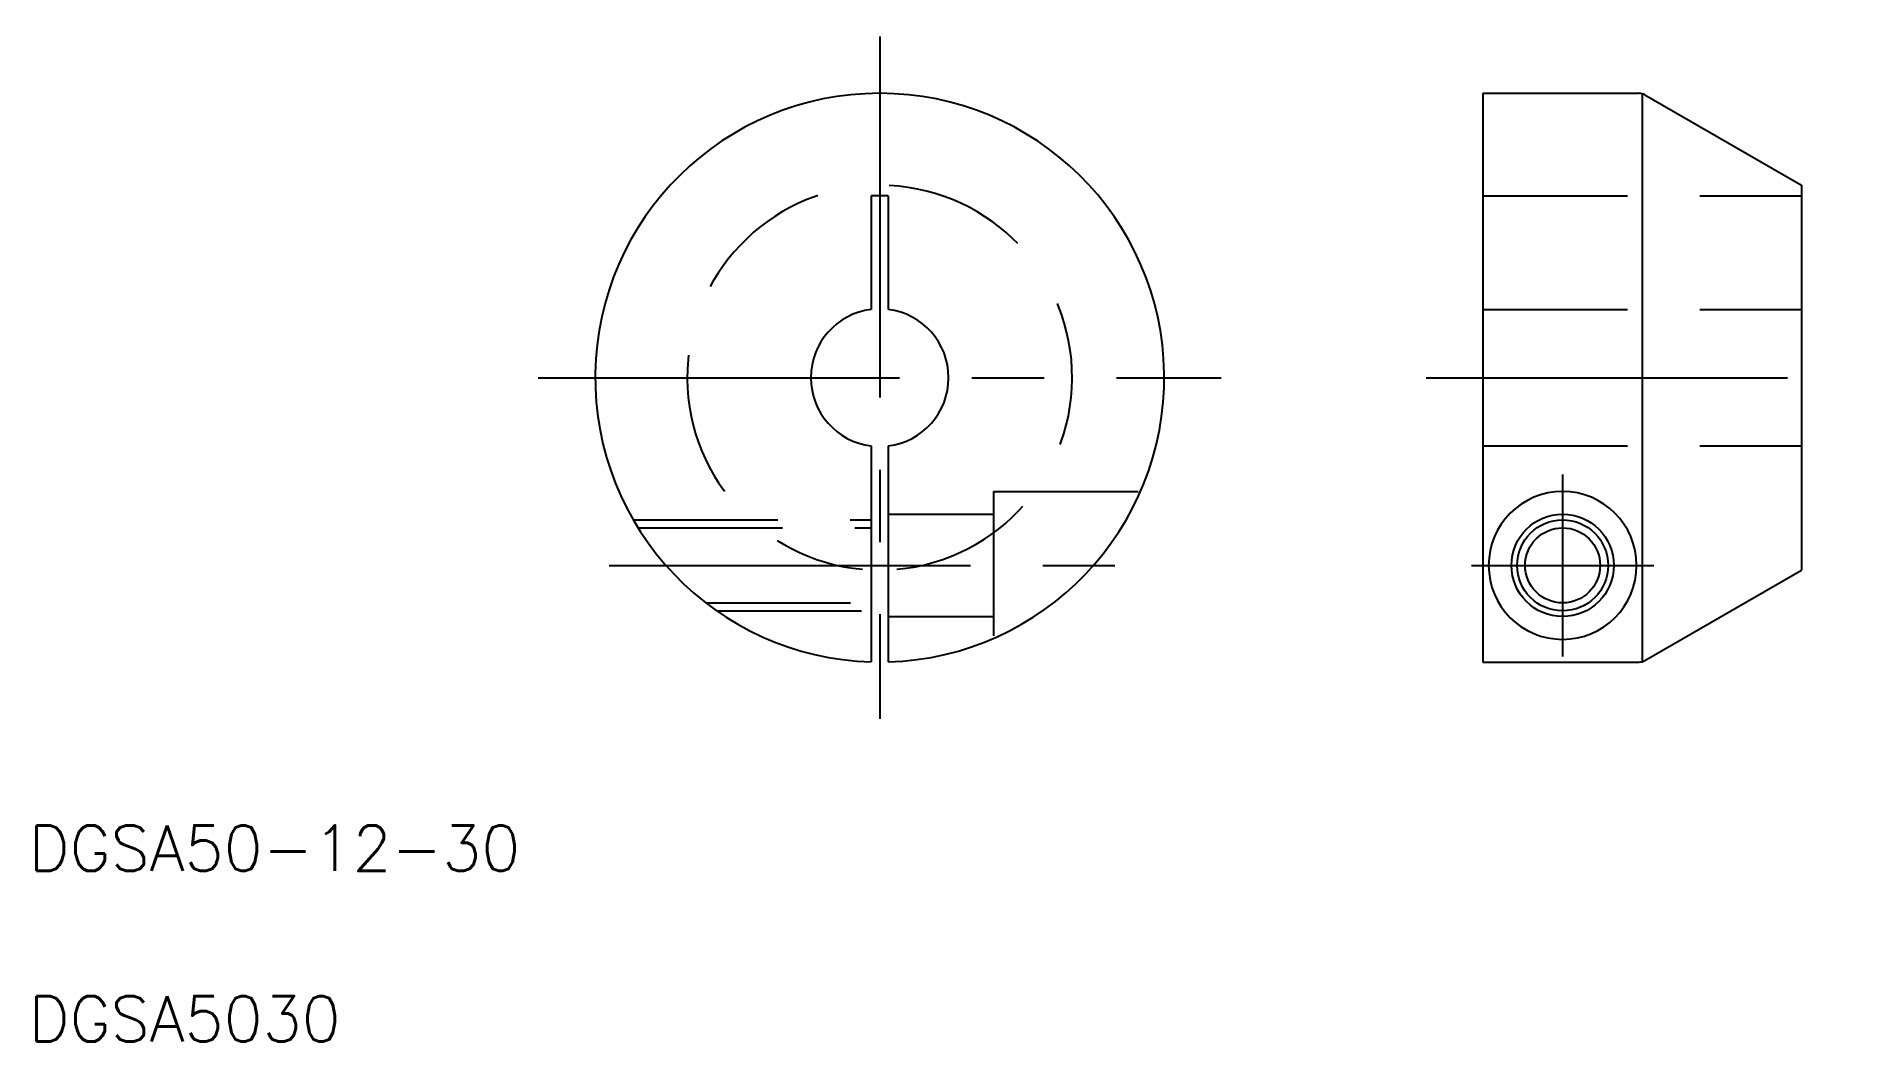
# Model space of a CAD drawing. Extents: x 21 to 181, y 43 to 131.
import ezdxf

# ---------------------------------------------------------------- set-up
doc = ezdxf.new("R2010")
doc.units = 0
doc.linetypes.add('CENTER', pattern=[50.8, 31.75, -6.35, 6.35, -6.35])
doc.linetypes.add('DASHED', pattern=[19.05, 12.7, -6.35])
doc.layers.get('0').update_dxf_attribs({"linetype": 'CONTINUOUS'})
doc.layers.add('CENTER', color=1, linetype='CENTER')
doc.styles.get("Standard").update_dxf_attribs({"font": 'txt.shx'})

msp = doc.modelspace()

# ---------------------------------------------------------------- linework, layer by layer
at = {"color": 7, "linetype": 'CONTINUOUS'}
for p, q in [((148.28, 126.46), (162.01, 126.46)), ((148.28, 126.46), (148.28, 76.46)), ((162.28, 126.42), (162.28, 76.5)), ((162.51, 126.33), (176.28, 118.38)), ((94.53, 117.46), (94.53, 107.46)), ((96.03, 117.46), (94.53, 117.46)), ((96.03, 117.46), (96.03, 107.46)), ((176.28, 118.38), (176.28, 84.54)), ((162.28, 113.94), (162.28, 113.94)), ((162.28, 101.46), (162.28, 101.46)), ((94.53, 95.46), (94.53, 76.47)), ((96.03, 95.46), (96.03, 76.47)), ((162.51, 76.59), (176.28, 84.54)), ((148.28, 76.46), (162.01, 76.46))]:
    msp.add_line(p, q, dxfattribs=at)
at = {"color": 3, "linetype": 'DASHED'}
for p, q in [((148.28, 117.46), (176.28, 117.46)), ((148.28, 107.46), (176.28, 107.46)), ((148.28, 95.46), (176.28, 95.46)), ((105.28, 91.46), (105.28, 78.55)), ((105.28, 91.46), (118.19, 91.46)), ((73.63, 88.96), (94.53, 88.96)), ((74.05, 88.26), (94.53, 88.26)), ((96.03, 89.46), (105.28, 89.46)), ((80.02, 81.66), (94.53, 81.66)), ((80.97, 80.96), (94.53, 80.96)), ((96.03, 80.46), (105.28, 80.46))]:
    msp.add_line(p, q, dxfattribs=at)
at = {"color": 7, "linetype": 'CONTINUOUS'}
for radius in [4.5, 3.3]:
    msp.add_circle((155.28, 84.96), radius, dxfattribs=at)
at = {"color": 3, "linetype": 'CONTINUOUS'}
msp.add_circle((155.28, 84.96), 4, dxfattribs=at)
at = {"color": 7, "linetype": 'CONTINUOUS'}
for centre, radius, start, end in [((95.28, 101.46), 25, 271.7191, 268.2809), ((162.01, 125.46), 1, 60, 90), ((95.28, 101.46), 6.05, 97.125, 262.875), ((95.28, 101.46), 6.05, 277.125, 82.875), ((155.28, 84.96), 6.5, 0, 180), ((155.28, 84.96), 6.5, 180, 360), ((162.01, 77.46), 1, 270, 300)]:
    msp.add_arc(centre, radius, start, end, dxfattribs=at)
at = {"color": 3, "linetype": 'DASHED'}
msp.add_arc((95.28, 101.46), 16.91, 275.0876, 264.9124, dxfattribs=at)
at = {"layer": 'CENTER', "color": 1, "linetype": 'CENTER'}
for p, q in [((95.28, 131.46), (95.28, 71.46)), ((65.28, 101.46), (125.28, 101.46)), ((143.28, 101.46), (181.28, 101.46)), ((155.28, 92.96), (155.28, 76.96)), ((71.5, 84.96), (119.06, 84.96)), ((147.28, 84.96), (163.28, 84.96))]:
    msp.add_line(p, q, dxfattribs=at)

# ---------------------------------------------------------------- texts
at = {"color": 7, "linetype": 'CONTINUOUS'}
for s, p in [('DGSA50-12-30', (20.5, 58.1)), ('DGSA5030', (20.5, 43.1))]:
    msp.add_text(s, height=4, dxfattribs=at).set_placement(p)

doc.saveas('drawing.dxf')
